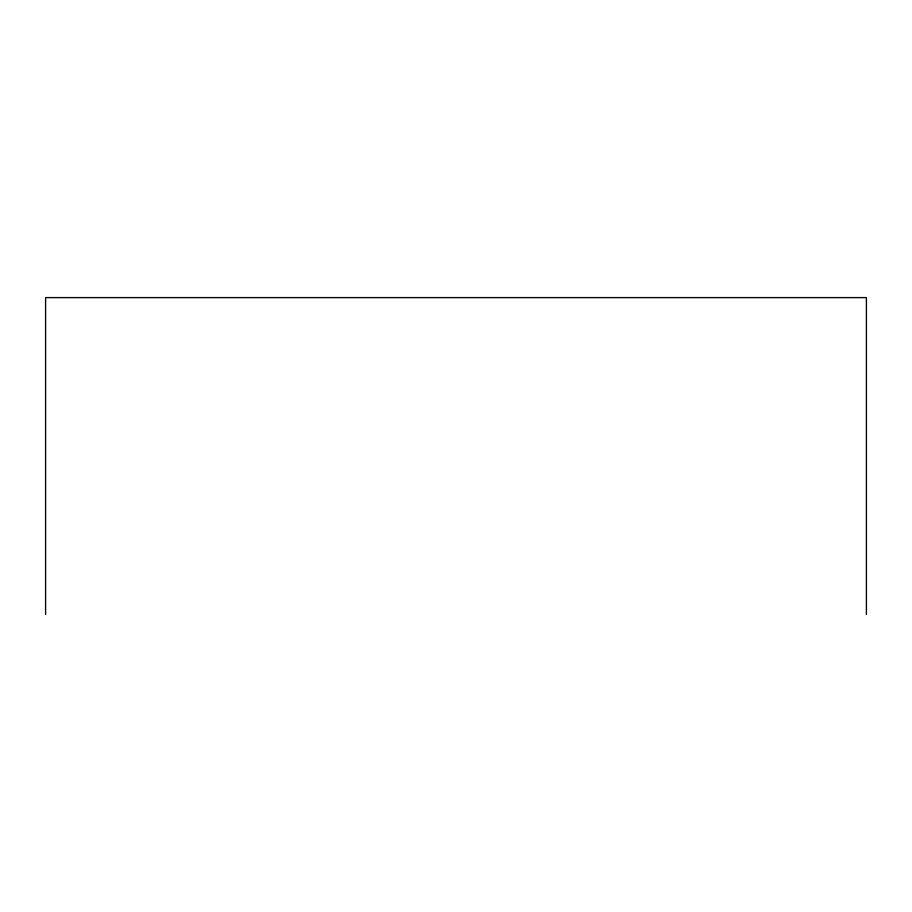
<?xml version="1.0" encoding="UTF-8"?>
<svg xmlns="http://www.w3.org/2000/svg" width="912" height="912" viewBox="0 0 912 912"><rect width="100%" height="100%" fill="white"/><g stroke="black" fill="none" stroke-linecap="round" stroke-linejoin="round"><path stroke-width="1.37" d="M866.4 614.392L866.4 297.608L45.6 297.608L45.6 614.392"/></g></svg>
